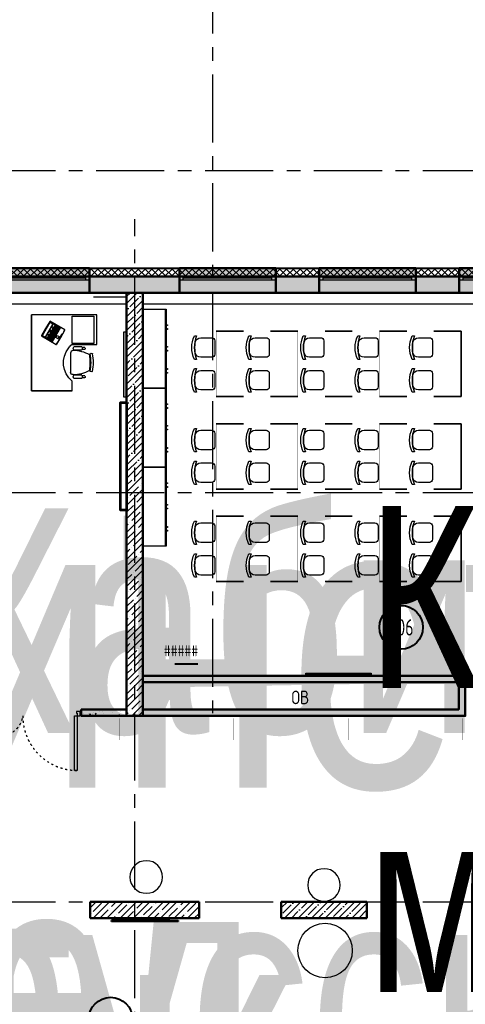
# Model space of a CAD drawing. Header units: millimetres. Extents: x -13407 to 115150, y -83292 to 109271.
# Drawn here: x 32031 to 40216, y 18078 to 36162 of the extents above; entities that cross this region are included whole.
import ezdxf
from ezdxf.enums import TextEntityAlignment as Align

# ---------------------------------------------------------------- set-up
doc = ezdxf.new("R2018")
doc.units = ezdxf.units.MM
for name, pattern in [('ACAD_ISO03W100', [30, 12, -18]), ('ADSK_Скрыто', [6, 3, -3]), ('CENTER', [2, 1.25, -0.25, 0.25, -0.25])]:
    doc.linetypes.add(name, pattern=pattern)
doc.layers.get('Defpoints').update_dxf_attribs({"color": 6})
for name, color, linetype, lineweight in [('АР_Двери', 5, 'Continuous', 18), ('АР_Маркер экспликации', 239, 'Continuous', 13), ('АР_Навесной фасад', 5, 'Continuous', 5), ('АР_Номер помещения', 1, 'Continuous', 25), ('АР_Окна БЛОК', 250, 'Continuous', 13), ('АР_Оси', 193, 'Continuous', 9), ('АР_Перегородки газоблок', 165, 'Continuous', 30), ('АР_Перегородки газоблок_Штрих', 165, 'Continuous', 5), ('АР_Подоконники', 163, 'Continuous', 9), ('АР_Помещения_площадь', 19, 'Continuous', 9), ('АР_Сущ Несущая стена', 202, 'Continuous', 30), ('АР_Утеплитель', 250, 'Continuous', 9), ('АР_Штриховка монолит', 250, 'Continuous', 9), ('Спринклеры', 7, 'Continuous', 18), ('ТХ_мебель передв', 250, 'Continuous', 13), ('ТХ_обор_комп принт', 30, 'Continuous', 13), ('ТХ_ОСНОВНОЙ', 103, 'Continuous', 25)]:
    doc.layers.add(name, color=color, linetype=linetype, lineweight=lineweight)
doc.layers.add('АР_Названия помещений', color=124, linetype='Continuous', lineweight=5, plot=False)
doc.layers.add('АР_Отверстия', color=251, linetype='Continuous')
doc.styles.add('ICOCPEUR', font='isocpeur.ttf')
doc.styles.add('ISOCPEUR', font='isocpeur.ttf', dxfattribs={"width": 0.7})
doc.styles.get("Standard").update_dxf_attribs({"font": 'arial.ttf'})
pattern_1 = [(50, (-195010.61, -55205.68), (215.17805, -18.82564), [22.5, -247.5]), (355, (-195010.61, -55205.68), (-41.6254, 225.65764), [18, -198]), (100.45144, (-194992.68, -55207.25), (173.55265, 206.832), [19.12206, -210.34263]), (46.1842, (-195010.61, -55145.68), (320.1724, -49.65578), [33.75, -371.25]), (96.63564, (-194983.93, -55149.82), (280.3986, 292.23558), [28.6831, -315.51413]), (351.18416, (-195010.6, -55145.68), (280.3986, 292.2356), [27, -297]), (21, (-194980.61, -55160.68), (179.07212, -120.78567), [22.5, -247.5]), (326, (-194980.61, -55160.68), (72.9946, 217.54501), [18, -198]), (71.45144, (-194965.7, -55170.75), (252.06671, 96.75935), [19.12206, -210.34263]), (37.5, (-195010.615, -55205.68), (3.647957, 99.868156), [0, -195.6, 0, -201, 0, -198.75]), (7.5, (-195010.61, -55205.68), (78.92086, 118.323514), [0, -114.6, 0, -191.1, 0, -75.75]), (327.5, (-195077.515, -55205.68), (160.14673, -6.766462), [0, -75, 0, -234, 0, -310.5]), (317.5, (-195107.51, -55205.68), (174.95585, 30.031495), [0, -97.5, 0, -155.4, 0, -220.5])]

# ---------------------------------------------------------------- blocks, each defined once
blk = doc.blocks.new('Полуторная_на лестницу')
for points in [[(75, 80), (75, 1080), (125, 1080), (125, 80)], [(1375, 430), (1375, 80), (1425, 80), (1425, 430)]]:
    blk.add_lwpolyline(points, close=True)
for points in [[(0, 0), (0, 80), (20, 80), (20, 0), (0, 0)], [(20, 80), (20, 0), (90, 0), (90, 30), (75, 30), (75, 80), (20, 80)], [(1480, 80), (1480, 0), (1410, 0), (1410, 30), (1425, 30), (1425, 80), (1480, 80)], [(1500, 0), (1500, 80), (1480, 80), (1480, 0), (1500, 0)]]:
    blk.add_lwpolyline(points)
at = {"linetype": 'ACAD_ISO03W100', "ltscale": 3}
for centre, radius, start, end in [((75, 80), 1000, 0, 90), ((1465, 40), 392, 95.9075, 174.0925)]:
    blk.add_arc(centre, radius, start, end, dxfattribs=at)
blk = doc.blocks.new('*U133')
at = {"true_color": 0xffffff}
h = blk.add_hatch(color=7, dxfattribs=at)
h.dxf.hatch_style = 1
h.paths.add_polyline_path([(-1770, -240), (0, -240), (0, 220), (-1770, 220)])
at = {"lineweight": 30}
for p, q in [((-1770, -240), (-1770, 220)), ((0, -240), (0, 220))]:
    blk.add_line(p, q, dxfattribs=at)
for p, q in [((0, 220), (-1770, 220)), ((-1770, 70), (0, 70)), ((-1770, 0), (0, 0)), ((-1700, 0), (-1700, 70)), ((-1700, 35), (-70, 35)), ((-70, 0), (-70, 70)), ((-1770, -240), (0, -240)), ((-1770, -240), (-1770, -240)), ((-1770, -240), (-1770, -240)), ((0, -240), (0, -240)), ((0, -240), (0, -240))]:
    blk.add_line(p, q)
blk = doc.blocks.new('*U134')
at = {"true_color": 0xffffff}
h = blk.add_hatch(color=7, dxfattribs=at)
h.dxf.hatch_style = 1
h.paths.add_polyline_path([(-1770, -240), (0, -240), (0, 220), (-1770, 220)])
at = {"lineweight": 30}
for p, q in [((-1770, -240), (-1770, 220)), ((0, -240), (0, 220))]:
    blk.add_line(p, q, dxfattribs=at)
for p, q in [((0, 220), (-1770, 220)), ((-1770, 70), (0, 70)), ((-1770, 0), (0, 0)), ((-1700, 0), (-1700, 70)), ((-1700, 35), (-70, 35)), ((-70, 0), (-70, 70)), ((-1770, -240), (0, -240)), ((-1770, -240), (-1770, -240)), ((-1770, -240), (-1770, -240)), ((0, -240), (0, -240)), ((0, -240), (0, -240))]:
    blk.add_line(p, q)
blk = doc.blocks.new('*U135')
at = {"true_color": 0xffffff}
h = blk.add_hatch(color=7, dxfattribs=at)
h.dxf.hatch_style = 1
h.paths.add_polyline_path([(-1770, -240), (0, -240), (0, 220), (-1770, 220)])
at = {"lineweight": 30}
for p, q in [((-1770, -240), (-1770, 220)), ((0, -240), (0, 220))]:
    blk.add_line(p, q, dxfattribs=at)
for p, q in [((0, 220), (-1770, 220)), ((-1770, 70), (0, 70)), ((-1770, 0), (0, 0)), ((-1700, 0), (-1700, 70)), ((-1700, 35), (-70, 35)), ((-70, 0), (-70, 70)), ((-1770, -240), (0, -240)), ((-1770, -240), (-1770, -240)), ((-1770, -240), (-1770, -240)), ((0, -240), (0, -240)), ((0, -240), (0, -240))]:
    blk.add_line(p, q)
blk = doc.blocks.new('*U136')
at = {"true_color": 0xffffff}
h = blk.add_hatch(color=7, dxfattribs=at)
h.dxf.hatch_style = 1
h.paths.add_polyline_path([(-1770, -240), (0, -240), (0, 220), (-1770, 220)])
at = {"lineweight": 30}
for p, q in [((-1770, -240), (-1770, 220)), ((0, -240), (0, 220))]:
    blk.add_line(p, q, dxfattribs=at)
for p, q in [((0, 220), (-1770, 220)), ((-1770, 70), (0, 70)), ((-1770, 0), (0, 0)), ((-1700, 0), (-1700, 70)), ((-1700, 35), (-70, 35)), ((-70, 0), (-70, 70)), ((-1770, -240), (0, -240)), ((-1770, -240), (-1770, -240)), ((-1770, -240), (-1770, -240)), ((0, -240), (0, -240)), ((0, -240), (0, -240))]:
    blk.add_line(p, q)
blk = doc.blocks.new('*U256')
at = {"layer": 'Defpoints', "color": 7, "style": 'ISOCPEUR', "width": 0.7}
blk.add_attdef('ПЛОЩАДЬ_ПОМЕЩЕНИЯ', text='', height=200, dxfattribs=at).set_placement((-18525, 365), align=Align.MIDDLE_RIGHT)
at = {"layer": 'Defpoints', "color": 7, "style": 'ISOCPEUR', "width": 0.7, "flags": 1}
blk.add_attdef('КАТЕГОРИЯ', (-499, -2092), '', height=250, dxfattribs=at)
at = {"layer": 'АР_Номер помещения', "color": 7, "style": 'ISOCPEUR', "width": 0.7}
blk.add_attdef('НОМЕР_ПОМЕЩЕНИЯ', text='', height=300, dxfattribs=at).set_placement((-21534, 853), align=Align.MIDDLE_CENTER)
at = {"layer": 'АР_Помещения_площадь', "color": 7, "lineweight": 30, "width": 0.7, "flags": 104}
blk.add_attdef('ИМЯ_ПОМЕЩЕНИЯ', text='', height=100, dxfattribs=at).set_placement((158, 1217), align=Align.MIDDLE_CENTER)
blk = doc.blocks.new('*U251')
at = {"layer": 'Defpoints', "color": 7, "style": 'ISOCPEUR', "width": 0.7, "flags": 1}
blk.add_attdef('КАТЕГОРИЯ', (-499, -2092), '', height=250, dxfattribs=at)
at = {"layer": 'Defpoints', "color": 7, "style": 'ISOCPEUR', "width": 0.7}
blk.add_attdef('ПЛОЩАДЬ_ПОМЕЩЕНИЯ', text='', height=200, dxfattribs=at).set_placement((-20055, -13070), align=Align.MIDDLE_RIGHT)
at = {"layer": 'АР_Номер помещения', "color": 7, "style": 'ISOCPEUR', "width": 0.7}
blk.add_attdef('НОМЕР_ПОМЕЩЕНИЯ', text='', height=300, dxfattribs=at).set_placement((-20716, -4409), align=Align.MIDDLE_CENTER)
at = {"layer": 'АР_Помещения_площадь', "color": 7, "lineweight": 30, "width": 0.7, "flags": 104}
blk.add_attdef('ИМЯ_ПОМЕЩЕНИЯ', text='', height=100, dxfattribs=at).set_placement((158, 1217), align=Align.MIDDLE_CENTER)
blk = doc.blocks.new('*U264')
at = {"layer": 'Defpoints', "color": 7, "style": 'ISOCPEUR', "width": 0.7, "flags": 1}
blk.add_attdef('КАТЕГОРИЯ', (-499, -2092), '', height=250, dxfattribs=at)
at = {"layer": 'Defpoints', "color": 7, "style": 'ISOCPEUR', "width": 0.7}
blk.add_attdef('ПЛОЩАДЬ_ПОМЕЩЕНИЯ', text='', height=200, dxfattribs=at).set_placement((-21211, -3052), align=Align.MIDDLE_RIGHT)
at = {"layer": 'АР_Номер помещения', "color": 7, "style": 'ISOCPEUR', "width": 0.7}
blk.add_attdef('НОМЕР_ПОМЕЩЕНИЯ', text='', height=300, dxfattribs=at).set_placement((-17601, -2573), align=Align.MIDDLE_CENTER)
at = {"layer": 'АР_Помещения_площадь', "color": 7, "lineweight": 30, "width": 0.7, "flags": 104}
blk.add_attdef('ИМЯ_ПОМЕЩЕНИЯ', text='', height=100, dxfattribs=at).set_placement((158, 1217), align=Align.MIDDLE_CENTER)
blk = doc.blocks.new('*U265')
at = {"layer": 'Defpoints', "color": 7, "style": 'ISOCPEUR', "width": 0.7}
blk.add_attdef('ПЛОЩАДЬ_ПОМЕЩЕНИЯ', text='', height=200, dxfattribs=at).set_placement((-25610, -732), align=Align.MIDDLE_RIGHT)
at = {"layer": 'Defpoints', "color": 7, "style": 'ISOCPEUR', "width": 0.7, "flags": 1}
blk.add_attdef('КАТЕГОРИЯ', (-499, -2092), '', height=250, dxfattribs=at)
at = {"layer": 'АР_Номер помещения', "color": 7, "style": 'ISOCPEUR', "width": 0.7}
blk.add_attdef('НОМЕР_ПОМЕЩЕНИЯ', text='', height=300, dxfattribs=at).set_placement((-22113, -208), align=Align.MIDDLE_CENTER)
at = {"layer": 'АР_Помещения_площадь', "color": 7, "lineweight": 30, "width": 0.7, "flags": 104}
blk.add_attdef('ИМЯ_ПОМЕЩЕНИЯ', text='', height=100, dxfattribs=at).set_placement((158, 1217), align=Align.MIDDLE_CENTER)
blk = doc.blocks.new('*U252')
at = {"layer": 'Defpoints', "color": 7}
blk.add_line((-22111, -4070), (-22533, -4070), dxfattribs=at)
at = {"layer": 'АР_Номер помещения', "color": 7}
blk.add_circle((-18377, -3392), 400, dxfattribs=at)
at = {"layer": 'Defpoints', "color": 7, "style": 'ISOCPEUR', "width": 0.7, "flags": 1}
blk.add_attdef('КАТЕГОРИЯ', (-499, -2092), '', height=250, dxfattribs=at)
at = {"layer": 'Defpoints', "color": 7, "style": 'ISOCPEUR', "width": 0.7}
blk.add_attdef('ПЛОЩАДЬ_ПОМЕЩЕНИЯ', text='', height=200, dxfattribs=at).set_placement((-22106, -3824), align=Align.MIDDLE_RIGHT)
at = {"layer": 'АР_Номер помещения', "color": 7, "style": 'ISOCPEUR', "width": 0.7}
blk.add_attdef('НОМЕР_ПОМЕЩЕНИЯ', text='', height=300, dxfattribs=at).set_placement((-18377, -3392), align=Align.MIDDLE_CENTER)
at = {"layer": 'АР_Помещения_площадь', "color": 7, "lineweight": 30, "width": 0.7, "flags": 104}
blk.add_attdef('ИМЯ_ПОМЕЩЕНИЯ', text='', height=100, dxfattribs=at).set_placement((158, 1217), align=Align.MIDDLE_CENTER)
blk = doc.blocks.new('*U249')
at = {"layer": 'АР_Номер помещения', "color": 7}
blk.add_circle((-15344, -5763), 400, dxfattribs=at)
at = {"layer": 'Defpoints', "color": 7, "style": 'ISOCPEUR', "width": 0.7, "flags": 1}
blk.add_attdef('КАТЕГОРИЯ', (-499, -2092), '', height=250, dxfattribs=at)
at = {"layer": 'Defpoints', "color": 7, "style": 'ISOCPEUR', "width": 0.7}
blk.add_attdef('ПЛОЩАДЬ_ПОМЕЩЕНИЯ', text='', height=200, dxfattribs=at).set_placement((-15056, -6727), align=Align.MIDDLE_RIGHT)
at = {"layer": 'АР_Номер помещения', "color": 7, "style": 'ISOCPEUR', "width": 0.7}
blk.add_attdef('НОМЕР_ПОМЕЩЕНИЯ', text='', height=300, dxfattribs=at).set_placement((-15344, -5763), align=Align.MIDDLE_CENTER)
at = {"layer": 'АР_Помещения_площадь', "color": 7, "lineweight": 30, "width": 0.7, "flags": 104}
blk.add_attdef('ИМЯ_ПОМЕЩЕНИЯ', text='', height=100, dxfattribs=at).set_placement((158, 1217), align=Align.MIDDLE_CENTER)
blk = doc.blocks.new('A$C3da1b1ea')
at = {"lineweight": 0}
blk.add_lwpolyline([(0, 0), (50, 0), (50, -1200), (0, -1200), (0, 0)], dxfattribs=at)
blk = doc.blocks.new('У018')
at = {"layer": 'ТХ_мебель передв', "ltscale": 100, "const_width": 2}
blk.add_lwpolyline([(94750, 82280), (95250, 82280), (95250, 81080), (94750, 81080)], close=True, dxfattribs=at)
blk = doc.blocks.new('тумба под доской')
for points in [[(-1451, -426), (0, -426), (0, 0), (-1451, 0)], [(-1165, -453), (-1149, -453), (-1149, -426), (-1165, -426)], [(-1096, -453), (-1080, -453), (-1080, -426), (-1096, -426)], [(-768, -453), (-752, -453), (-752, -426), (-768, -426)], [(-699, -453), (-683, -453), (-683, -426), (-699, -426)], [(-360, -453), (-344, -453), (-344, -426), (-360, -426)], [(-291, -453), (-275, -453), (-275, -426), (-291, -426)]]:
    blk.add_lwpolyline(points, close=True)
blk.add_lwpolyline([(-1451, -410), (0, -410)])
blk = doc.blocks.new('laptop')
at = {"color": 0}
for p, q in [((-150, 325), (-155, 323)), ((-150, 325), (-155, 323)), ((-155, 323), (-155, 10)), ((-155, 323), (-155, 10)), ((-150, 313), (-155, 311)), ((155, 248), (-155, 248)), ((0, 326), (-150, 325)), ((0, 326), (-150, 325)), ((0, 314), (-150, 313)), ((-147, 210), (-147, 234)), ((-147, 210), (-147, 100)), ((147, 210), (-147, 210)), ((-147, 210), (-72, 210)), ((-130, 194), (-147, 194)), ((147, 192), (-147, 192)), ((-143, 309), (-140, 310)), ((-143, 254), (-143, 309)), ((-140, 253), (-143, 254)), ((-140, 310), (140, 310)), ((140, 253), (-140, 253)), ((-138, 192), (-138, 173)), ((-137, 244), (-96, 244)), ((-130, 210), (-130, 194)), ((-128, 210), (-128, 194)), ((76, 194), (-128, 194)), ((-119, 192), (-119, 173)), ((-111, 210), (-111, 194)), ((-99, 192), (-99, 173)), ((-94, 210), (-94, 194)), ((-68, 219), (-92, 243)), ((-80, 192), (-80, 173)), ((-77, 210), (-77, 194)), ((-60, 210), (-60, 194)), ((-60, 192), (-60, 173)), ((-43, 210), (-43, 194)), ((-41, 192), (-41, 173)), ((-26, 210), (-26, 194)), ((-19, 242), (-21, 242)), ((-21, 242), (-21, 237)), ((-21, 237), (-19, 237)), ((-21, 226), (-21, 220)), ((21, 226), (-21, 226)), ((-21, 220), (21, 220)), ((-21, 192), (-21, 173)), ((-19, 237), (-19, 242)), ((-9, 210), (-9, 194)), ((-6, 242), (-8, 242)), ((-8, 242), (-8, 237)), ((-8, 237), (-6, 237)), ((-6, 237), (-6, 242)), ((-2, 192), (-2, 173)), ((150, 325), (0, 326)), ((150, 325), (0, 326)), ((150, 313), (0, 314)), ((8, 242), (6, 242)), ((6, 242), (6, 237)), ((6, 237), (8, 237)), ((8, 237), (8, 242)), ((8, 210), (8, 194)), ((18, 192), (18, 173)), ((21, 242), (19, 242)), ((19, 242), (19, 237)), ((19, 237), (21, 237)), ((21, 237), (21, 242)), ((21, 220), (21, 226)), ((25, 210), (25, 194)), ((37, 192), (37, 173)), ((42, 210), (42, 194)), ((57, 192), (57, 173)), ((59, 210), (59, 194)), ((68, 219), (92, 243)), ((69, 210), (69, 211)), ((69, 210), (69, 211)), ((147, 210), (69, 210)), ((76, 210), (76, 194)), ((76, 192), (76, 173)), ((79, 210), (79, 194)), ((147, 194), (79, 194)), ((96, 244), (137, 244)), ((96, 210), (96, 194)), ((96, 192), (96, 173)), ((113, 210), (113, 194)), ((129, 192), (129, 100)), ((130, 210), (130, 194)), ((140, 310), (143, 309)), ((143, 254), (140, 253)), ((143, 309), (143, 254)), ((147, 234), (147, 210)), ((147, 210), (147, 100)), ((155, 323), (150, 325)), ((155, 323), (150, 325)), ((155, 311), (150, 313)), ((155, 10), (155, 323)), ((155, 10), (155, 323)), ((-155, 10), (-155, 8)), ((-155, 8), (-152, 5)), ((-152, 5), (-150, 5)), ((-150, 5), (0, 0)), ((147, 173), (-147, 173)), ((147, 155), (-147, 155)), ((147, 137), (-147, 137)), ((147, 118), (-147, 118)), ((147, 100), (-147, 100)), ((-129, 173), (-129, 155)), ((-123, 155), (-123, 137)), ((-123, 118), (-123, 100)), ((-114, 137), (-114, 118)), ((-110, 173), (-110, 155)), ((-103, 155), (-103, 137)), ((-98, 118), (-98, 100)), ((-94, 137), (-94, 118)), ((-90, 173), (-90, 155)), ((-84, 155), (-84, 137)), ((-75, 137), (-75, 118)), ((-74, 118), (-74, 100)), ((-71, 173), (-71, 155)), ((-64, 155), (-64, 137)), ((-59, 14), (-59, 1)), ((59, 14), (-59, 14)), ((-59, 1), (-59, 14)), ((-59, 14), (59, 14)), ((-55, 137), (-55, 118)), ((-55, 118), (-55, 100)), ((-51, 173), (-51, 155)), ((-45, 155), (-45, 137)), ((-36, 137), (-36, 118)), ((-32, 173), (-32, 155)), ((-25, 155), (-25, 137)), ((-16, 137), (-16, 118)), ((-12, 173), (-12, 155)), ((-6, 155), (-6, 137)), ((0, 0), (150, 5)), ((3, 137), (3, 118)), ((7, 173), (7, 155)), ((9, 118), (9, 100)), ((14, 155), (14, 137)), ((23, 137), (23, 118)), ((27, 173), (27, 155)), ((29, 118), (29, 100)), ((33, 155), (33, 137)), ((42, 137), (42, 118)), ((46, 173), (46, 155)), ((48, 118), (48, 100)), ((53, 155), (53, 137)), ((59, 1), (59, 14)), ((59, 14), (59, 1)), ((62, 137), (62, 118)), ((66, 173), (66, 155)), ((68, 118), (68, 100)), ((72, 155), (72, 137)), ((81, 137), (81, 118)), ((85, 173), (85, 155)), ((87, 118), (87, 100)), ((90, 118), (90, 100)), ((92, 155), (92, 137)), ((105, 173), (105, 155)), ((109, 137), (109, 100)), ((150, 5), (153, 6)), ((153, 6), (155, 8)), ((155, 8), (155, 10))]:
    blk.add_line(p, q, dxfattribs=at)
blk.add_lwpolyline([(-52, 79), (-4, 79), (-4, 39), (-52, 39)], close=True, dxfattribs=at)
for centre, radius, start, end in [((-137, 234), 10, 90, 180), ((-96, 239), 5, 45, 90), ((-72, 215), 5, 270, 45), ((72, 215), 5, 135, 236.1175), ((96, 239), 5, 90, 135), ((137, 234), 10, 0, 90), ((-150, 10), 5, 180, 266.4167), ((0, 2405), 2405, 266.4167, 273.5833), ((150, 10), 5, 273.5833, 0)]:
    blk.add_arc(centre, radius, start, end, dxfattribs=at)
blk = doc.blocks.new('мваи')
for points in [[(95699, 222916), (95154, 222916), (95154, 221715), (96551, 221715), (96551, 222466), (96371, 222466)], [(95699, 222456), (95699, 222916)], [(95741, 222641), (95741, 222493)], [(95752, 222694), (95752, 222646)], [(95789, 222694), (95789, 222646)], [(95800, 222641), (95800, 222493)], [(96260, 222641), (96260, 222493)], [(96271, 222694), (96271, 222646)], [(96308, 222694), (96308, 222646)], [(96324, 222641), (96324, 222493)], [(96551, 222466), (96551, 221715), (95154, 221715)]]:
    blk.add_lwpolyline(points)
blk.add_lwpolyline([(95180, 222864), (95678, 222864), (95678, 222466), (95180, 222466)], close=True)
blk.add_lwpolyline([(96250, 222482, 0.127479), (96170, 222789, 0.028308), (95890, 222789, 0.127479), (95810, 222482, 0.416667), (95858, 222435), (96207, 222435)], format="xyb")
for centre, radius, start, end in [((96030, 222190), 667, 75.9812, 104.0188), ((96030, 221982), 829, 78.7648, 101.2352)]:
    blk.add_arc(centre, radius, start, end)
for points in [[(95868, 222795), (95858, 222800), (95852, 222821), (95863, 222832)], [(95863, 222832), (95863, 222837), (95868, 222837), (95868, 222837)], [(96191, 222837), (96202, 222832), (96207, 222816), (96197, 222800)], [(96197, 222800), (96197, 222800), (96197, 222795), (96191, 222795)], [(95741, 222641), (95757, 222652), (95778, 222652), (95800, 222641)], [(95752, 222694), (95757, 222705), (95768, 222710), (95778, 222705)], [(95778, 222705), (95784, 222699), (95784, 222699), (95789, 222694)], [(96260, 222641), (96281, 222652), (96302, 222652), (96324, 222641)], [(96271, 222694), (96276, 222705), (96292, 222710), (96302, 222705)], [(96302, 222705), (96302, 222699), (96308, 222699), (96308, 222694)], [(95757, 222403), (95736, 222419), (95715, 222435), (95699, 222456)], [(95800, 222493), (95778, 222482), (95757, 222482), (95741, 222493)], [(96371, 222466), (96218, 222281), (95942, 222249), (95757, 222403)], [(96250, 222482), (96255, 222456), (96234, 222435), (96207, 222435)], [(96324, 222493), (96302, 222482), (96281, 222482), (96260, 222493)]]:
    blk.add_open_spline(points, degree=3)
at = {"rotation": 150}
blk.add_blockref('laptop', (95567, 222259), dxfattribs=at)
blk = doc.blocks.new('Стул парты')
for points in [[(-95, -360, -0.36493), (-180, -259), (-180, -58, -0.414078), (-122, 0), (122, 0, -0.414078), (180, -58), (180, -259, -0.36493), (95, -360, -0.041656)], [(-212, -334, 0.203875), (217, -334), (217, -374, -0.227009), (-212, -374)]]:
    blk.add_lwpolyline(points, format="xyb", close=True)
blk = doc.blocks.new('шк. информатор')
at = {"layer": 'ТХ_ОСНОВНОЙ', "color": 18, "true_color": 0x000000}
for p, q in [((13545, 20289), (13561, 20753)), ((13561, 20753), (13581, 20753)), ((13571, 20753), (13571, 19527)), ((13581, 20753), (13581, 19527)), ((13524, 20297), (13520, 20297)), ((13520, 20297), (13520, 19984)), ((13524, 20284), (13524, 20297)), ((13533, 20297), (13528, 20297)), ((13528, 20284), (13528, 20297)), ((13533, 19984), (13533, 20297)), ((13533, 20289), (13557, 20289)), ((13557, 20279), (13533, 20279)), ((13551, 20227), (13551, 20165)), ((13564, 20227), (13551, 20227)), ((13551, 20165), (13564, 20165)), ((13551, 20053), (13551, 20116)), ((13551, 20116), (13564, 20116)), ((13554, 20227), (13554, 20165)), ((13554, 20053), (13554, 20116)), ((13556, 20227), (13556, 20165)), ((13556, 20053), (13556, 20116)), ((13559, 20227), (13559, 20165)), ((13559, 20053), (13559, 20116)), ((13561, 20227), (13561, 20165)), ((13561, 20053), (13561, 20116)), ((13564, 20227), (13564, 20165)), ((13564, 20053), (13564, 20116)), ((13520, 19984), (13524, 19984)), ((13524, 19984), (13520, 19984)), ((13528, 19997), (13528, 19984)), ((13528, 19984), (13533, 19984)), ((13533, 19984), (13528, 19984)), ((13557, 20002), (13533, 20002)), ((13533, 19992), (13557, 19992)), ((13533, 19992), (13557, 19992)), ((13545, 19992), (13561, 19527)), ((13564, 20053), (13551, 20053)), ((13581, 19527), (13561, 19527))]:
    blk.add_line(p, q, dxfattribs=at)
for points in [[(13528, 19987), (13520, 20294)], [(13532, 19987), (13524, 20294)], [(13528, 20294), (13526, 20214)], [(13532, 20294), (13529, 20116)], [(13524, 20140), (13520, 19987)], [(13526, 20067), (13524, 19987)], [(13524, 19984), (13524, 19997)]]:
    blk.add_lwpolyline(points, dxfattribs=at)
for points in [[(13557, 20289, -1.032034), (13557, 20279)], [(13557, 19992, 1.032034), (13557, 20002)]]:
    blk.add_lwpolyline(points, format="xyb", dxfattribs=at)
for centre, radius in [((13522, 20294), 2), ((13530, 20294), 2), ((13557, 20284), 5), ((13526, 20140), 2.62), ((13526, 20140), 2), ((13522, 19987), 2), ((13522, 19987), 2), ((13530, 19987), 2), ((13530, 19987), 2), ((13557, 19997), 5)]:
    blk.add_circle(centre, radius, dxfattribs=at)
at = {"layer": 'ТХ_ОСНОВНОЙ', "color": 18, "true_color": 0x000000, "extrusion": (0, 0, -1)}
for major_axis, start_param, end_param in [((-1285, 1285), -0.785398, -0.709205), ((-1285, -1285), 0.709205, 0.785398)]:
    blk.add_ellipse((15355, 20140), major_axis=major_axis, ratio=1, start_param=start_param, end_param=end_param, dxfattribs=at)
blk = doc.blocks.new('У101')
at = {"layer": 'ТХ_мебель передв', "const_width": 2}
blk.add_lwpolyline([(341448, -227858), (342148, -227858), (342148, -228258), (341448, -228258)], close=True, dxfattribs=at)
blk = doc.blocks.new('У014')
at = {"layer": 'ТХ_мебель передв'}
blk.add_circle((-169652, 43208, -1), 500, dxfattribs=at)
blk = doc.blocks.new('У012')
at = {"layer": 'ТХ_мебель передв'}
blk.add_open_spline([(-181454, 44964, -1), (-181454, 44799, -1), (-181586, 44667, -1), (-181750, 44667, -1), (-181920, 44667, -1), (-182052, 44799, -1), (-182052, 44964, -1), (-182052, 45133, -1), (-181920, 45265, -1), (-181750, 45265, -1), (-181586, 45265, -1), (-181454, 45133, -1), (-181454, 44964, -1)], degree=3, knots=[0, 0, 0, 0, 1, 1, 1, 2, 2, 2, 3, 3, 3, 4, 4, 4, 4], dxfattribs=at)

msp = doc.modelspace()

# ---------------------------------------------------------------- hatches: boundary and pattern name
at = {"layer": 'АР_Перегородки газоблок_Штрих', "ltscale": 100}
h = msp.add_hatch(dxfattribs=at)
h.set_pattern_fill('AR-CONC', color=256, scale=30)
h.set_pattern_definition([(50, (-195010.61, -55105.68), (215.17805, -18.82564), [22.5, -247.5]), (355, (-195010.61, -55105.68), (-41.6254, 225.65764), [18, -198]), (100.45144, (-194992.68, -55107.25), (173.55265, 206.832), [19.12206, -210.34263]), (46.1842, (-195010.61, -55045.68), (320.1724, -49.65578), [33.75, -371.25]), (96.63564, (-194983.93, -55049.82), (280.3986, 292.23558), [28.6831, -315.51413]), (351.18416, (-195010.6, -55045.68), (280.3986, 292.2356), [27, -297]), (21, (-194980.61, -55060.68), (179.07212, -120.78567), [22.5, -247.5]), (326, (-194980.61, -55060.68), (72.9946, 217.54501), [18, -198]), (71.45144, (-194965.7, -55070.75), (252.06671, 96.75935), [19.12206, -210.34263]), (37.5, (-195010.615, -55105.68), (3.647957, 99.868156), [0, -195.6, 0, -201, 0, -198.75]), (7.5, (-195010.61, -55105.68), (78.92086, 118.323514), [0, -114.6, 0, -191.1, 0, -75.75]), (327.5, (-195077.515, -55105.68), (160.14673, -6.766462), [0, -75, 0, -234, 0, -310.5]), (317.5, (-195107.51, -55105.68), (174.95585, 30.031495), [0, -97.5, 0, -155.4, 0, -220.5])])
h.paths.add_polyline_path([(40216.3, 24112.8), (34690.9, 24112.8), (34690.9, 23992.8), (40096.3, 23992.8), (40096.3, 23374.6), (40216.3, 23374.6)])
h.paths.add_polyline_path([(34690.9, 24112.8), (34294.9, 24112.8), (34294.9, 23992.8), (34690.9, 23992.8)])
h = msp.add_hatch(dxfattribs=at)
h.set_pattern_fill('AR-CONC', color=256, scale=30)
h.set_pattern_definition(pattern_1)
h.paths.add_polyline_path([(33995, 23434.6), (33995, 23494.6), (33748.9, 23494.5), (33748.9, 23374.5), (33751.6, 23374.5), (33162.9, 23374.5), (33162.9, 23494.5), (33748.9, 23494.5), (33748.9, 23374.5), (33995, 23374.6)])
h = msp.add_hatch(dxfattribs=at)
h.set_pattern_fill('AR-CONC', color=256, scale=30)
h.set_pattern_definition(pattern_1)
h.paths.add_polyline_path([(40096.3, 23494.6), (34294.9, 23494.6), (34294.9, 23374.6), (40216.2, 23374.6)])
at = {"layer": 'АР_Утеплитель', "ltscale": 100}
h = msp.add_hatch(dxfattribs=at)
h.set_pattern_fill('ANSI37', color=256, scale=700)
h.set_pattern_definition([(45, (-945096.63, 49153.53), (-61.871843, 61.871843), []), (135, (-945096.63, 49153.53), (-61.871843, -61.871843), [])])
h.paths.add_polyline_path([(68515, 9610), (62165, 9610), (62165, 27480), (51665, 27480), (51665, 31445), (16865, 31445), (16865, 27480), (11889.8, 27480), (11889.8, 27630), (16715, 27630), (16715, 31595), (51815, 31595), (51815, 27630), (62315, 27630), (62315, 9760), (68665, 9760), (68665, -250), (55265, -250), (55265, 6100), (47385, 6100), (47385, 11290), (39149.7, 11290), (39149.7, 11040), (38999.7, 11040), (38999.7, 11440), (47535, 11440), (47535, 6250), (55415, 6250), (55415, -100), (68515, -100)])
at = {"layer": 'АР_Штриховка монолит', "ltscale": 100}
h = msp.add_hatch(dxfattribs=at)
h.set_pattern_fill('ANSI35', color=256, scale=700)
h.set_pattern_definition([(45, (-951587.81, 109999.9), (-123.743687, 123.743687), []), (45, (-951464.07, 109999.9), (-123.743687, 123.743687), [218.75, -43.75, 0, -43.75])])
h.paths.add_polyline_path([(51365, 31445), (16865, 31445), (16865, 27480), (16865, 27280), (16865, 19960), (16965, 19960), (16965, 18702.5), (17165, 18702.5), (17165, 19660), (20920, 19660), (20920, 18477.5), (21120, 18477.5), (21120, 19660), (28120, 19660), (28120, 19960), (17165, 19960), (17165, 31145), (51365, 31145)])
h = msp.add_hatch(dxfattribs=at)
h.set_pattern_fill('ANSI35', color=256, scale=700)
h.set_pattern_definition([(45, (-940207.81, 121934.54), (-123.743687, 123.743687), []), (45, (-940084.07, 121934.54), (-123.743687, 123.743687), [218.75, -43.75, 0, -43.75])])
h.paths.add_polyline_path([(34295, 31145), (33995, 31145), (33995, 23374.6), (34294.9, 23374.7)])
h = msp.add_hatch(dxfattribs=at)
h.set_pattern_fill('ANSI35', color=256, scale=700)
h.set_pattern_definition([(45, (-940915.81, 118219.9), (-123.743687, 123.743687), []), (45, (-940792.07, 118219.9), (-123.743687, 123.743687), [218.75, -43.75, 0, -43.75])])
h.paths.add_polyline_path([(35327, 19960), (33327, 19960), (33327, 19660), (35327, 19660)])
h = msp.add_hatch(dxfattribs=at)
h.set_pattern_fill('ANSI35', color=256, scale=700)
h.set_pattern_definition([(45, (-937895.81, 118219.9), (-123.743687, 123.743687), []), (45, (-937772.07, 118219.9), (-123.743687, 123.743687), [218.75, -43.75, 0, -43.75])])
h.paths.add_polyline_path([(38410, 19960), (36837, 19960), (36837, 19660), (38410, 19660)])
at = {"layer": 'Спринклеры', "linetype": 'ADSK_Скрыто', "lineweight": 9}
msp.add_hatch(color=256, dxfattribs=at).paths.add_polyline_path([(34294.9, 23494.7), (34394.9, 23894.7), (40086.3, 23992.8), (34294.9, 23994.7)])
at = {"layer": 'ТХ_мебель передв', "transparency": 33554508}
h = msp.add_hatch(color=256, dxfattribs=at)
h.dxf.hatch_style = 1
h.paths.add_polyline_path([(33995, 30428.8), (33942.1, 30428.8), (33942.1, 29228.8), (33995, 29228.8)])
h = msp.add_hatch(color=256, dxfattribs=at)
h.dxf.hatch_style = 1
h.paths.add_polyline_path([(33942.1, 25855.3), (33995, 25855.3), (33995, 27054.1), (33942.1, 27054.1)])

# ---------------------------------------------------------------- linework, layer by layer
at = {"layer": 'АР_Навесной фасад', "ltscale": 100}
for p, q in [((16705, 31605), (51825, 31605)), ((16715, 31595), (51815, 31595))]:
    msp.add_line(p, q, dxfattribs=at)
at = {"layer": 'АР_Оси', "linetype": 'CENTER', "ltscale": 1000}
for p, q in [((35569.9, 79157.5), (35569.9, 23425.1)), ((-12563.8, 33395), (70614.6, 33395)), ((34145, -1811.3), (34145, 32496.2)), ((-12563.8, 31145), (70614.6, 31145)), ((-12563.8, 27480), (71033.4, 27480)), ((-12563.8, 19960), (71033.4, 19960))]:
    msp.add_line(p, q, dxfattribs=at)
at = {"layer": 'АР_Перегородки газоблок', "ltscale": 100}
for points in [[(34294.9, 24112.8), (40216.3, 24112.8)], [(40216.3, 24112.8), (40216.3, 23374.6), (34295, 23374.6)], [(40096.3, 23992.8), (34294.9, 23992.8)], [(40096.3, 23992.8), (40096.3, 23494.6), (34295, 23494.6)], [(33162.9, 23374.6), (33162.9, 23494.6)], [(33995, 23494.6), (33162.9, 23494.6)], [(33995, 23374.6), (33162.9, 23374.6)], [(40096.3, 23494.6), (34295, 23494.6)]]:
    msp.add_lwpolyline(points, dxfattribs=at)
at = {"layer": 'АР_Подоконники', "ltscale": 100}
for p, q in [((25730, 30941.5), (33995, 30941.4)), ((34295, 30941.5), (42540, 30941.4))]:
    msp.add_line(p, q, dxfattribs=at)
at = {"layer": 'АР_Сущ Несущая стена', "ltscale": 100}
for p, q in [((16865, 31445), (51665, 31445)), ((17165, 31145), (51365, 31145)), ((33995, 31145), (33995, 23374.6)), ((34295, 31145), (34294.9, 23374.6)), ((33995, 23374.6), (34295, 23374.6)), ((33327, 19960), (35327, 19960)), ((33327, 19960), (33327, 19660)), ((35327, 19960), (35327, 19660)), ((36837, 19960), (38410, 19960)), ((36837, 19960), (36837, 19660)), ((38410, 19960), (38410, 19660)), ((33327, 19660), (35327, 19660)), ((36837, 19660), (38410, 19660))]:
    msp.add_line(p, q, dxfattribs=at)
at = {"layer": 'ТХ_мебель передв', "ltscale": 100}
msp.add_line((33385, 31075), (33995, 31075), dxfattribs=at)
at = {"layer": 'ТХ_мебель передв'}
for p, q in [((36140.1, 30441.4), (35640.1, 30441.4)), ((36140.1, 30441.4), (35640.1, 30441.4)), ((35640.1, 30441.4), (36140.1, 30441.4)), ((37140.1, 30441.4), (36640.1, 30441.4)), ((37140.1, 30441.4), (36640.1, 30441.4)), ((36640.1, 30441.4), (37140.1, 30441.4)), ((38140.1, 30441.4), (37640.1, 30441.4)), ((38140.1, 30441.4), (37640.1, 30441.4)), ((37640.1, 30441.4), (38140.1, 30441.4)), ((39140.1, 30441.4), (38640.1, 30441.4)), ((39140.1, 30441.4), (38640.1, 30441.4)), ((38640.1, 30441.4), (39140.1, 30441.4)), ((40140.1, 30441.4), (39640.1, 30441.4)), ((39640.1, 30441.4), (40140.1, 30441.4)), ((40140.1, 29841.4), (40140.1, 30441.4)), ((40140.1, 30441.4), (40140.1, 29841.4)), ((40140.1, 29241.4), (40140.1, 29841.4)), ((40140.1, 29241.4), (40140.1, 29841.4)), ((40140.1, 29841.4), (40140.1, 29241.4)), ((35640.1, 29241.4), (36140.1, 29241.4)), ((35640.1, 29241.4), (36140.1, 29241.4)), ((36140.1, 29241.4), (35640.1, 29241.4)), ((36640.1, 29241.4), (37140.1, 29241.4)), ((36640.1, 29241.4), (37140.1, 29241.4)), ((37140.1, 29241.4), (36640.1, 29241.4)), ((37640.1, 29241.4), (38140.1, 29241.4)), ((37640.1, 29241.4), (38140.1, 29241.4)), ((38140.1, 29241.4), (37640.1, 29241.4)), ((38640.1, 29241.4), (39140.1, 29241.4)), ((38640.1, 29241.4), (39140.1, 29241.4)), ((39140.1, 29241.4), (38640.1, 29241.4)), ((39640.1, 29241.4), (40140.1, 29241.4)), ((39640.1, 29241.4), (40140.1, 29241.4)), ((40140.1, 29241.4), (39640.1, 29241.4)), ((36140.1, 28741.4), (35640.1, 28741.4)), ((36140.1, 28741.4), (35640.1, 28741.4)), ((35640.1, 28741.4), (36140.1, 28741.4)), ((37140.1, 28741.4), (36640.1, 28741.4)), ((37140.1, 28741.4), (36640.1, 28741.4)), ((36640.1, 28741.4), (37140.1, 28741.4)), ((38140.1, 28741.4), (37640.1, 28741.4)), ((38140.1, 28741.4), (37640.1, 28741.4)), ((37640.1, 28741.4), (38140.1, 28741.4)), ((39140.1, 28741.4), (38640.1, 28741.4)), ((39140.1, 28741.4), (38640.1, 28741.4)), ((38640.1, 28741.4), (39140.1, 28741.4)), ((40140.1, 28741.4), (39640.1, 28741.4)), ((40140.1, 28741.4), (39640.1, 28741.4)), ((39640.1, 28741.4), (40140.1, 28741.4)), ((40140.1, 28141.4), (40140.1, 28741.4)), ((40140.1, 28141.4), (40140.1, 28741.4)), ((40140.1, 28741.4), (40140.1, 28141.4)), ((40140.1, 27541.4), (40140.1, 28141.4)), ((40140.1, 27541.4), (40140.1, 28141.4)), ((40140.1, 28141.4), (40140.1, 27541.4)), ((35640.1, 27541.4), (36140.1, 27541.4)), ((35640.1, 27541.4), (36140.1, 27541.4)), ((36140.1, 27541.4), (35640.1, 27541.4)), ((36640.1, 27541.4), (37140.1, 27541.4)), ((36640.1, 27541.4), (37140.1, 27541.4)), ((37140.1, 27541.4), (36640.1, 27541.4)), ((37640.1, 27541.4), (38140.1, 27541.4)), ((37640.1, 27541.4), (38140.1, 27541.4)), ((38140.1, 27541.4), (37640.1, 27541.4)), ((38640.1, 27541.4), (39140.1, 27541.4)), ((38640.1, 27541.4), (39140.1, 27541.4)), ((39140.1, 27541.4), (38640.1, 27541.4)), ((39640.1, 27541.4), (40140.1, 27541.4)), ((39640.1, 27541.4), (40140.1, 27541.4)), ((40140.1, 27541.4), (39640.1, 27541.4)), ((36140.1, 27041.4), (35640.1, 27041.4)), ((36140.1, 27041.4), (35640.1, 27041.4)), ((35640.1, 27041.4), (36140.1, 27041.4)), ((37140.1, 27041.4), (36640.1, 27041.4)), ((37140.1, 27041.4), (36640.1, 27041.4)), ((36640.1, 27041.4), (37140.1, 27041.4)), ((38140.1, 27041.4), (37640.1, 27041.4)), ((38140.1, 27041.4), (37640.1, 27041.4)), ((37640.1, 27041.4), (38140.1, 27041.4)), ((39140.1, 27041.4), (38640.1, 27041.4)), ((39140.1, 27041.4), (38640.1, 27041.4)), ((38640.1, 27041.4), (39140.1, 27041.4)), ((40140.1, 27041.4), (39640.1, 27041.4)), ((40140.1, 27041.4), (39640.1, 27041.4)), ((39640.1, 27041.4), (40140.1, 27041.4)), ((40140.1, 26441.4), (40140.1, 27041.4)), ((40140.1, 26441.4), (40140.1, 27041.4)), ((40140.1, 27041.4), (40140.1, 26441.4)), ((40140.1, 25841.4), (40140.1, 26441.4)), ((40140.1, 25841.4), (40140.1, 26441.4)), ((40140.1, 26441.4), (40140.1, 25841.4)), ((35640.1, 25841.4), (36140.1, 25841.4)), ((35640.1, 25841.4), (36140.1, 25841.4)), ((36140.1, 25841.4), (35640.1, 25841.4)), ((36640.1, 25841.4), (37140.1, 25841.4)), ((36640.1, 25841.4), (37140.1, 25841.4)), ((37140.1, 25841.4), (36640.1, 25841.4)), ((37640.1, 25841.4), (38140.1, 25841.4)), ((37640.1, 25841.4), (38140.1, 25841.4)), ((38140.1, 25841.4), (37640.1, 25841.4)), ((38640.1, 25841.4), (39140.1, 25841.4)), ((38640.1, 25841.4), (39140.1, 25841.4)), ((39140.1, 25841.4), (38640.1, 25841.4)), ((39640.1, 25841.4), (40140.1, 25841.4)), ((39640.1, 25841.4), (40140.1, 25841.4)), ((40140.1, 25841.4), (39640.1, 25841.4))]:
    msp.add_line(p, q, dxfattribs=at)
msp.add_lwpolyline([(33995, 29228.8), (33942.1, 29228.8), (33942.1, 30428.8), (33995, 30428.8)], close=True, dxfattribs=at)
at = {"layer": 'ТХ_мебель передв', "const_width": 50}
msp.add_lwpolyline([(38490.1, 24137.8), (37290.1, 24137.8)], dxfattribs=at)
at = {"layer": 'ТХ_обор_комп принт', "lineweight": 35}
msp.add_lwpolyline([(33995, 27154.1), (33883.8, 27154.1), (33883.8, 29128.8), (33995, 29128.8)], close=True, dxfattribs=at)

# ---------------------------------------------------------------- block references
at = {"layer": 'АР_Двери', "rotation": 180}
msp.add_blockref('Полуторная_на лестницу', (33162.9, 23454.6), dxfattribs=at)
at = {"layer": 'АР_Маркер экспликации', "color": 7}
ref = msp.add_blockref('*U264', (39645.3, 27719.1), dxfattribs=at)
lines = msp.add_mtext('\\W0.8000;Кабинет русского языка и литературы', dxfattribs={"layer": 'АР_Названия помещений', "insert": (20877.4, 27384.9), "char_height": 5327.78, "width": 926.94, "attachment_point": 1})
ref.add_attrib('ИМЯ_ПОМЕЩЕНИЯ', '', (20877.4, 27384.9), dxfattribs={"flags": 104}).embed_mtext(lines)
ref = msp.add_blockref('*U265', (52577.1, 25363.3), dxfattribs=at)
lines = msp.add_mtext('\\W0.8000;Кабинет русского языка и ', dxfattribs={"layer": 'АР_Названия помещений', "insert": (30484.5, 27189.2), "char_height": 4128.132, "width": 926.94, "attachment_point": 1})
ref.add_attrib('ИМЯ_ПОМЕЩЕНИЯ', '', (30484.5, 27189.2), dxfattribs={"flags": 104}).embed_mtext(lines)
ref = msp.add_blockref('*U252', (57414.7, 28394.2), dxfattribs=at)
ref.add_attrib('НОМЕР_ПОМЕЩЕНИЯ', '406', dxfattribs={"layer": 'АР_Номер помещения', "color": 7, "height": 300, "style": 'ISOCPEUR', "width": 0.7}).set_placement((39037.9, 25001.8), align=Align.MIDDLE_CENTER)
lines = msp.add_mtext('\\W0.8000;Кабинет математики', dxfattribs={"layer": 'АР_Названия помещений', "insert": (38405.3, 27232.8), "char_height": 3347.834, "width": 926.94, "attachment_point": 1})
ref.add_attrib('ИМЯ_ПОМЕЩЕНИЯ', '', (38405.3, 27232.8), dxfattribs={"flags": 104}).embed_mtext(lines)
ref.add_attrib('ПЛОЩАДЬ_ПОМЕЩЕНИЯ', '#####', dxfattribs={"layer": 'Defpoints', "color": 7, "height": 200, "style": 'ISOCPEUR', "width": 0.7}).set_placement((35308.5, 24570.4), align=Align.MIDDLE_RIGHT)
ref = msp.add_blockref('*U256', (40171.8, 19950.3), dxfattribs=at)
lines = msp.add_mtext('\\W0.8000;Санузел для девочек (основная и старшая школа)\\P ', dxfattribs={"layer": 'АР_Названия помещений', "insert": (18855.6, 20555.5), "char_height": 4165.615, "width": 86.841, "attachment_point": 1})
ref.add_attrib('ИМЯ_ПОМЕЩЕНИЯ', '', (18855.6, 20555.5), dxfattribs={"flags": 104}).embed_mtext(lines)
ref = msp.add_blockref('*U251', (32463.4, 23260.5), dxfattribs=at)
lines = msp.add_mtext('\\W0.8000;Кабинет информатики с возможностью деления трансформируемой перегородкой на \\Pдва помещения', dxfattribs={"layer": 'АР_Названия помещений', "insert": (9884.5, 20777.4), "char_height": 5640.769, "width": 926.94, "attachment_point": 1})
ref.add_attrib('ИМЯ_ПОМЕЩЕНИЯ', '', (9884.5, 20777.4), dxfattribs={"flags": 104}).embed_mtext(lines)
ref = msp.add_blockref('*U249', (49045.9, 23570.2), dxfattribs=at)
lines = msp.add_mtext('\\W0.8000;Коридор', dxfattribs={"layer": 'АР_Названия помещений', "insert": (33756.3, 18618.8), "char_height": 5492.578, "width": 640.158, "attachment_point": 1})
ref.add_attrib('ИМЯ_ПОМЕЩЕНИЯ', '', (33756.3, 18618.8), dxfattribs={"flags": 104}).embed_mtext(lines)
at = {"layer": 'АР_Окна БЛОК'}
for name, p in [('*U136', (33315, 31385)), ('*U135', (36735, 31385)), ('*U134', (39305, 31385)), ('*U133', (41875, 31385))]:
    msp.add_blockref(name, p, dxfattribs=at)
at = {"layer": 'ТХ_мебель передв', "xscale": -1, "rotation": 90}
for p in [(34295, 29394.3), (34295, 27943.7), (34295, 26493.1)]:
    msp.add_blockref('тумба под доской', p, dxfattribs=at)
at = {"layer": 'ТХ_мебель передв', "rotation": 270}
for name, p in [('мваи', (-189469.3, 125895.1)), ('Стул парты', (35615.1, 30141.4)), ('Стул парты', (36615.1, 30141.4)), ('Стул парты', (37615.1, 30141.4)), ('Стул парты', (38615.1, 30141.4)), ('Стул парты', (39615.1, 30141.4)), ('Стул парты', (35615.1, 29541.4)), ('Стул парты', (36615.1, 29541.4)), ('Стул парты', (37615.1, 29541.4)), ('Стул парты', (38615.1, 29541.4)), ('Стул парты', (39615.1, 29541.4)), ('Стул парты', (35615.1, 28441.4)), ('Стул парты', (36615.1, 28441.4)), ('Стул парты', (37615.1, 28441.4)), ('Стул парты', (38615.1, 28441.4)), ('Стул парты', (39615.1, 28441.4)), ('Стул парты', (35615.1, 27841.4)), ('Стул парты', (36615.1, 27841.4)), ('Стул парты', (37615.1, 27841.4)), ('Стул парты', (38615.1, 27841.4)), ('Стул парты', (39615.1, 27841.4)), ('Стул парты', (35615.1, 26741.4)), ('Стул парты', (36615.1, 26741.4)), ('Стул парты', (37615.1, 26741.4)), ('Стул парты', (38615.1, 26741.4)), ('Стул парты', (39615.1, 26741.4)), ('Стул парты', (35615.1, 26141.4)), ('Стул парты', (36615.1, 26141.4)), ('Стул парты', (37615.1, 26141.4)), ('Стул парты', (38615.1, 26141.4)), ('Стул парты', (39615.1, 26141.4))]:
    msp.add_blockref(name, p, dxfattribs=at)
at = {"layer": 'ТХ_мебель передв'}
for name, p in [('У018', (-59109.9, -51838.8)), ('У018', (-58109.9, -51838.8)), ('У018', (-57109.9, -51838.8)), ('У018', (-56109.9, -51838.8)), ('У018', (-55109.9, -51838.8)), ('У018', (-59109.9, -53538.8)), ('У018', (-58109.9, -53538.8)), ('У018', (-57109.9, -53538.8)), ('У018', (-56109.9, -53538.8)), ('У018', (-55109.9, -53538.8)), ('У018', (-59109.9, -55238.8)), ('У018', (-58109.9, -55238.8)), ('У018', (-57109.9, -55238.8)), ('У018', (-56109.9, -55238.8)), ('У018', (-55109.9, -55238.8)), ('У012', (216108.9, -24549.4, 0.6)), ('У012', (219372.9, -24696, 0.6)), ('У014', (207292.7, -24142.1, 0.6))]:
    msp.add_blockref(name, p, dxfattribs=at)
at = {"layer": 'ТХ_мебель передв', "lineweight": 0, "rotation": 90}
msp.add_blockref('A$C3da1b1ea', (37290.1, 24112.8), dxfattribs=at)
at = {"layer": 'ТХ_обор_комп принт', "rotation": 270}
msp.add_blockref('шк. информатор', (14187.6, 33179.6), dxfattribs=at)
at = {"layer": 'ТХ_ОСНОВНОЙ'}
for p in [(-308283.1, 251189), (-307583.1, 251189), (-306883.1, 251189), (-306183.1, 251189), (-305483.1, 251189), (-304783.1, 251189), (-304083.1, 251189), (-303383.1, 251189), (-302683.1, 251189), (-301983.1, 251189)]:
    msp.add_blockref('У101', p, dxfattribs=at)

# ---------------------------------------------------------------- texts
at = {"layer": 'АР_Отверстия', "ltscale": 100, "insert": (37184.9, 23714.7), "char_height": 250, "attachment_point": 5, "line_spacing_factor": 0.7, "style": 'ICOCPEUR'}
msp.add_mtext('\\A1;{\\W0.8;ОВ}', dxfattribs=at)

doc.saveas('drawing.dxf')
